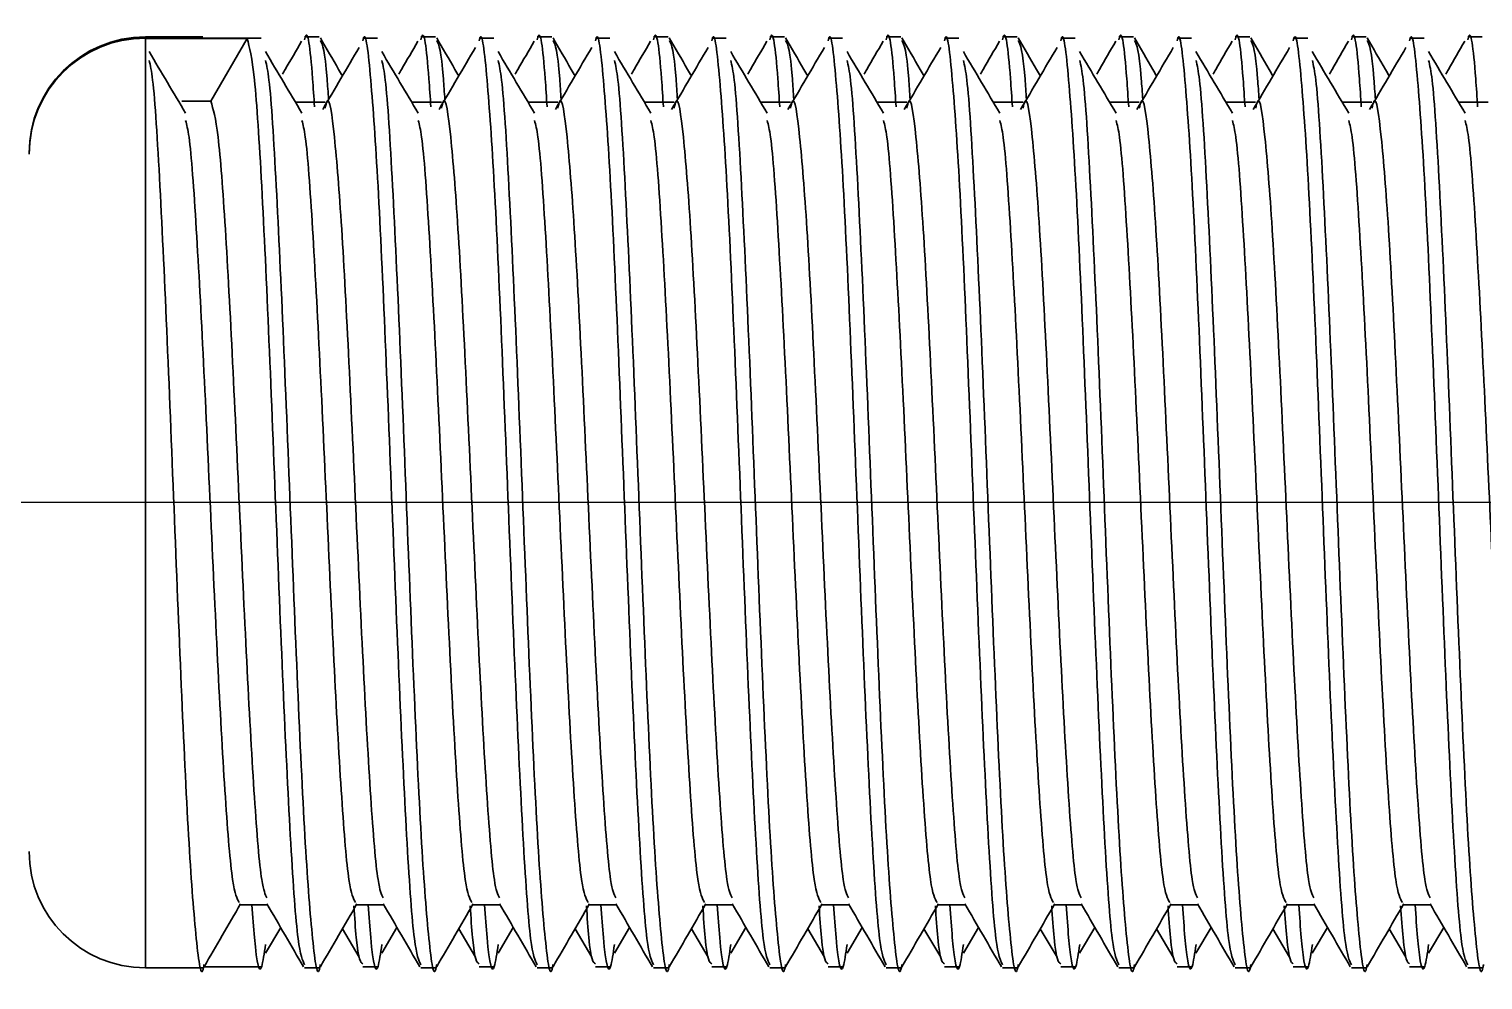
# Model space of a CAD drawing. Header units: millimetres. Extents: x -473 to 6267, y 319 to 3284.
# Drawn here: x 433.32 to 439.57, y 2635.93 to 2640.02 of the extents above; entities that cross this region are included whole.
import ezdxf

# ---------------------------------------------------------------- set-up
doc = ezdxf.new("R2010")
doc.units = ezdxf.units.MM
doc.linetypes.add('CENTERX2', pattern=[20.32, 12.7, -2.54, 2.54, -2.54])
doc.layers.add('3mm', color=7, linetype='Continuous', lineweight=30)
doc.layers.add('中心线层', color=1, linetype='CENTERX2', lineweight=25)

msp = doc.modelspace()

# ---------------------------------------------------------------- linework, layer by layer
at = {"layer": '3mm', "lineweight": 30}
for p, q in [((434.0648, 2639.9831), (433.8176, 2639.9831)), ((433.8176, 2639.9831), (433.8176, 2639.9781)), ((434.2523, 2639.9781), (433.8176, 2639.9781)), ((433.8176, 2639.9781), (433.8176, 2639.9768)), ((433.8176, 2639.9768), (434.2551, 2639.9768)), ((433.8176, 2639.9768), (433.8176, 2635.9781)), ((434.0703, 2639.9781), (434.0699, 2639.9788)), ((434.2551, 2639.9768), (434.0989, 2639.7063)), ((434.3148, 2639.9781), (434.2523, 2639.9781)), ((434.5648, 2639.9831), (434.5023, 2639.9831)), ((434.8148, 2639.9781), (434.7523, 2639.9781)), ((435.0648, 2639.9831), (435.0023, 2639.9831)), ((435.3148, 2639.9781), (435.2523, 2639.9781)), ((435.5648, 2639.9831), (435.5023, 2639.9831)), ((435.8148, 2639.9781), (435.7523, 2639.9781)), ((436.0648, 2639.9831), (436.0023, 2639.9831)), ((436.3148, 2639.9781), (436.2523, 2639.9781)), ((436.5648, 2639.9831), (436.5023, 2639.9831)), ((436.8148, 2639.9781), (436.7523, 2639.9781)), ((437.0648, 2639.9831), (437.0023, 2639.9831)), ((437.3148, 2639.9781), (437.2523, 2639.9781)), ((437.5648, 2639.9831), (437.5023, 2639.9831)), ((437.8148, 2639.9781), (437.7523, 2639.9781)), ((438.0648, 2639.9831), (438.0023, 2639.9831)), ((438.3148, 2639.9781), (438.2523, 2639.9781)), ((438.5648, 2639.9831), (438.5023, 2639.9831)), ((438.8148, 2639.9781), (438.7523, 2639.9781)), ((439.0648, 2639.9831), (439.0023, 2639.9831)), ((439.3148, 2639.9781), (439.2523, 2639.9781)), ((439.5648, 2639.9831), (439.5023, 2639.9831)), ((434.0989, 2639.7063), (433.9739, 2639.7063)), ((434.5903, 2639.7025), (434.4653, 2639.7025)), ((435.0903, 2639.7025), (434.9653, 2639.7025)), ((435.5903, 2639.7025), (435.4653, 2639.7025)), ((436.0903, 2639.7025), (435.9653, 2639.7025)), ((436.5903, 2639.7025), (436.4653, 2639.7025)), ((437.0903, 2639.7025), (436.9653, 2639.7025)), ((437.5903, 2639.7025), (437.4653, 2639.7025)), ((438.0903, 2639.7025), (437.9653, 2639.7025)), ((438.5903, 2639.7025), (438.4653, 2639.7025)), ((439.0903, 2639.7025), (438.9653, 2639.7025)), ((439.5903, 2639.7025), (439.4653, 2639.7025)), ((434.2212, 2636.2487), (434.3432, 2636.2487)), ((434.7212, 2636.2487), (434.8432, 2636.2487)), ((435.2212, 2636.2487), (435.3432, 2636.2487)), ((435.7212, 2636.2487), (435.8432, 2636.2487)), ((436.2212, 2636.2487), (436.3432, 2636.2487)), ((436.7212, 2636.2487), (436.8432, 2636.2487)), ((437.2212, 2636.2487), (437.3432, 2636.2487)), ((437.7212, 2636.2487), (437.8432, 2636.2487)), ((438.2212, 2636.2487), (438.3432, 2636.2487)), ((438.7212, 2636.2487), (438.8432, 2636.2487)), ((439.2212, 2636.2487), (439.3432, 2636.2487)), ((434.3338, 2636.0415), (434.3992, 2636.152)), ((434.6646, 2636.1461), (434.7365, 2636.0236)), ((434.8338, 2636.0415), (434.8992, 2636.152)), ((435.1646, 2636.1461), (435.2365, 2636.0236)), ((435.3338, 2636.0415), (435.3992, 2636.152)), ((435.6646, 2636.1461), (435.7365, 2636.0236)), ((435.8338, 2636.0415), (435.8992, 2636.152)), ((436.1646, 2636.1461), (436.2365, 2636.0236)), ((436.3338, 2636.0415), (436.3992, 2636.152)), ((436.6646, 2636.1461), (436.7365, 2636.0236)), ((436.8338, 2636.0415), (436.8992, 2636.152)), ((437.1646, 2636.1461), (437.2365, 2636.0236)), ((437.3338, 2636.0415), (437.3992, 2636.152)), ((437.6646, 2636.1461), (437.7365, 2636.0236)), ((437.8338, 2636.0415), (437.8992, 2636.152)), ((438.1646, 2636.1461), (438.2365, 2636.0236)), ((438.3338, 2636.0415), (438.3992, 2636.152)), ((438.6646, 2636.1461), (438.7365, 2636.0236)), ((438.8338, 2636.0415), (438.8992, 2636.152)), ((439.1646, 2636.1461), (439.2365, 2636.0236)), ((439.3338, 2636.0415), (439.3992, 2636.152)), ((433.8176, 2635.9781), (434.0648, 2635.9781)), ((434.0703, 2635.9831), (434.3148, 2635.9831)), ((434.5023, 2635.9781), (434.5648, 2635.9781)), ((434.7523, 2635.9831), (434.8148, 2635.9831)), ((435.0023, 2635.9781), (435.0648, 2635.9781)), ((435.2523, 2635.9831), (435.3148, 2635.9831)), ((435.5023, 2635.9781), (435.5648, 2635.9781)), ((435.7523, 2635.9831), (435.8148, 2635.9831)), ((436.0023, 2635.9781), (436.0648, 2635.9781)), ((436.2523, 2635.9831), (436.3148, 2635.9831)), ((436.5023, 2635.9781), (436.5648, 2635.9781)), ((436.7523, 2635.9831), (436.8148, 2635.9831)), ((437.0023, 2635.9781), (437.0648, 2635.9781)), ((437.2523, 2635.9831), (437.3148, 2635.9831)), ((437.5023, 2635.9781), (437.5648, 2635.9781)), ((437.7523, 2635.9831), (437.8148, 2635.9831)), ((438.0023, 2635.9781), (438.0648, 2635.9781)), ((438.2523, 2635.9831), (438.3148, 2635.9831)), ((438.5023, 2635.9781), (438.5648, 2635.9781)), ((438.7523, 2635.9831), (438.8148, 2635.9831)), ((439.0023, 2635.9781), (439.0648, 2635.9781)), ((439.2523, 2635.9831), (439.3148, 2635.9831)), ((439.5023, 2635.9781), (439.5648, 2635.9781))]:
    msp.add_line(p, q, dxfattribs=at)
for centre, start, end in [((433.8176, 2639.4831), 90, 180), ((433.8176, 2639.4781), 90, 180), ((433.8176, 2636.4781), 180, 270)]:
    msp.add_arc(centre, 0.5, start, end, dxfattribs=at)
for points, knots in [([(434.5023, 2639.9706), (434.5033, 2639.9746), (434.5146, 2640.0235), (434.5287, 2639.9234), (434.5419, 2639.7239), (434.5446, 2639.6824)], [0, 0, 0, 0, 0.066509, 0.805696, 1, 1, 1, 1]), ([(434.7523, 2639.9656), (434.7533, 2639.9697), (434.7646, 2640.0192), (434.7864, 2639.8246), (434.8176, 2639.3818), (434.8489, 2638.6937), (434.8801, 2637.9056), (434.9114, 2637.1243), (434.9426, 2636.4808), (434.9729, 2636.0516), (434.9928, 2636.0103), (435.0023, 2635.9906)], [0, 0, 0, 0, 0.011247, 0.136247, 0.261247, 0.386247, 0.511247, 0.636247, 0.761247, 0.886247, 1, 1, 1, 1]), ([(435.0023, 2639.9706), (435.0033, 2639.9746), (435.0146, 2640.0235), (435.0287, 2639.9234), (435.0419, 2639.7239), (435.0446, 2639.6824)], [0, 0, 0, 0, 0.066509, 0.805696, 1, 1, 1, 1]), ([(435.2523, 2639.9656), (435.2533, 2639.9697), (435.2646, 2640.0192), (435.2864, 2639.8246), (435.3176, 2639.3818), (435.3489, 2638.6937), (435.3801, 2637.9056), (435.4114, 2637.1243), (435.4426, 2636.4808), (435.4729, 2636.0516), (435.4928, 2636.0103), (435.5023, 2635.9906)], [0, 0, 0, 0, 0.011247, 0.136247, 0.261247, 0.386247, 0.511247, 0.636247, 0.761247, 0.886247, 1, 1, 1, 1]), ([(435.5023, 2639.9706), (435.5033, 2639.9746), (435.5146, 2640.0235), (435.5287, 2639.9234), (435.5419, 2639.7239), (435.5446, 2639.6824)], [0, 0, 0, 0, 0.066509, 0.805696, 1, 1, 1, 1]), ([(435.7523, 2639.9656), (435.7533, 2639.9697), (435.7646, 2640.0192), (435.7864, 2639.8246), (435.8176, 2639.3818), (435.8489, 2638.6937), (435.8801, 2637.9056), (435.9114, 2637.1243), (435.9426, 2636.4808), (435.9729, 2636.0516), (435.9928, 2636.0103), (436.0023, 2635.9906)], [0, 0, 0, 0, 0.011247, 0.136247, 0.261247, 0.386247, 0.511247, 0.636247, 0.761247, 0.886247, 1, 1, 1, 1]), ([(436.0023, 2639.9706), (436.0033, 2639.9746), (436.0146, 2640.0235), (436.0287, 2639.9234), (436.0419, 2639.7239), (436.0446, 2639.6824)], [0, 0, 0, 0, 0.066509, 0.805696, 1, 1, 1, 1]), ([(436.2523, 2639.9656), (436.2533, 2639.9697), (436.2646, 2640.0192), (436.2864, 2639.8246), (436.3176, 2639.3818), (436.3489, 2638.6937), (436.3801, 2637.9056), (436.4114, 2637.1243), (436.4426, 2636.4808), (436.4729, 2636.0516), (436.4928, 2636.0103), (436.5023, 2635.9906)], [0, 0, 0, 0, 0.011247, 0.136247, 0.261247, 0.386247, 0.511247, 0.636247, 0.761247, 0.886247, 1, 1, 1, 1]), ([(436.5023, 2639.9706), (436.5033, 2639.9746), (436.5146, 2640.0235), (436.5287, 2639.9234), (436.5419, 2639.7239), (436.5446, 2639.6824)], [0, 0, 0, 0, 0.066509, 0.805696, 1, 1, 1, 1]), ([(436.7523, 2639.9656), (436.7533, 2639.9697), (436.7646, 2640.0192), (436.7864, 2639.8246), (436.8176, 2639.3818), (436.8489, 2638.6937), (436.8801, 2637.9056), (436.9114, 2637.1243), (436.9426, 2636.4808), (436.9729, 2636.0516), (436.9928, 2636.0103), (437.0023, 2635.9906)], [0, 0, 0, 0, 0.011247, 0.136247, 0.261247, 0.386247, 0.511247, 0.636247, 0.761247, 0.886247, 1, 1, 1, 1]), ([(437.0023, 2639.9706), (437.0033, 2639.9746), (437.0146, 2640.0235), (437.0287, 2639.9234), (437.0419, 2639.7239), (437.0446, 2639.6824)], [0, 0, 0, 0, 0.066509, 0.805696, 1, 1, 1, 1]), ([(437.2523, 2639.9656), (437.2533, 2639.9697), (437.2646, 2640.0192), (437.2864, 2639.8246), (437.3176, 2639.3818), (437.3489, 2638.6937), (437.3801, 2637.9056), (437.4114, 2637.1243), (437.4426, 2636.4808), (437.4729, 2636.0516), (437.4928, 2636.0103), (437.5023, 2635.9906)], [0, 0, 0, 0, 0.011247, 0.136247, 0.261247, 0.386247, 0.511247, 0.636247, 0.761247, 0.886247, 1, 1, 1, 1]), ([(437.5023, 2639.9706), (437.5033, 2639.9746), (437.5146, 2640.0235), (437.5287, 2639.9234), (437.5419, 2639.7239), (437.5446, 2639.6824)], [0, 0, 0, 0, 0.066509, 0.805696, 1, 1, 1, 1]), ([(437.7523, 2639.9656), (437.7533, 2639.9697), (437.7646, 2640.0192), (437.7864, 2639.8246), (437.8176, 2639.3818), (437.8489, 2638.6937), (437.8801, 2637.9056), (437.9114, 2637.1243), (437.9426, 2636.4808), (437.9729, 2636.0516), (437.9928, 2636.0103), (438.0023, 2635.9906)], [0, 0, 0, 0, 0.011247, 0.136247, 0.261247, 0.386247, 0.511247, 0.636247, 0.761247, 0.886247, 1, 1, 1, 1]), ([(438.0023, 2639.9706), (438.0033, 2639.9746), (438.0146, 2640.0235), (438.0287, 2639.9234), (438.0419, 2639.7239), (438.0446, 2639.6824)], [0, 0, 0, 0, 0.066509, 0.805696, 1, 1, 1, 1]), ([(438.2523, 2639.9656), (438.2533, 2639.9697), (438.2646, 2640.0192), (438.2864, 2639.8246), (438.3176, 2639.3818), (438.3489, 2638.6937), (438.3801, 2637.9056), (438.4114, 2637.1243), (438.4426, 2636.4808), (438.4729, 2636.0516), (438.4928, 2636.0103), (438.5023, 2635.9906)], [0, 0, 0, 0, 0.011247, 0.136247, 0.261247, 0.386247, 0.511247, 0.636247, 0.761247, 0.886247, 1, 1, 1, 1]), ([(438.5023, 2639.9706), (438.5033, 2639.9746), (438.5146, 2640.0235), (438.5287, 2639.9234), (438.5419, 2639.7239), (438.5446, 2639.6824)], [0, 0, 0, 0, 0.066509, 0.805696, 1, 1, 1, 1]), ([(438.7523, 2639.9656), (438.7533, 2639.9697), (438.7646, 2640.0192), (438.7864, 2639.8246), (438.8176, 2639.3818), (438.8489, 2638.6937), (438.8801, 2637.9056), (438.9114, 2637.1243), (438.9426, 2636.4808), (438.9729, 2636.0516), (438.9928, 2636.0103), (439.0023, 2635.9906)], [0, 0, 0, 0, 0.011247, 0.136247, 0.261247, 0.386247, 0.511247, 0.636247, 0.761247, 0.886247, 1, 1, 1, 1]), ([(439.0023, 2639.9706), (439.0033, 2639.9746), (439.0146, 2640.0235), (439.0287, 2639.9234), (439.0419, 2639.7239), (439.0446, 2639.6824)], [0, 0, 0, 0, 0.066509, 0.8056956, 1, 1, 1, 1]), ([(439.2523, 2639.9656), (439.2533, 2639.9697), (439.2646, 2640.0192), (439.2864, 2639.8246), (439.3176, 2639.3818), (439.3489, 2638.6937), (439.3801, 2637.9056), (439.4114, 2637.1243), (439.4426, 2636.4808), (439.4729, 2636.0516), (439.4928, 2636.0103), (439.5023, 2635.9906)], [0, 0, 0, 0, 0.011247, 0.136247, 0.261247, 0.386247, 0.511247, 0.636247, 0.761247, 0.886247, 1, 1, 1, 1]), ([(439.5023, 2639.9706), (439.5033, 2639.9746), (439.5146, 2640.0235), (439.5287, 2639.9234), (439.5419, 2639.7239), (439.5446, 2639.6824)], [0, 0, 0, 0, 0.066509, 0.8056956, 1, 1, 1, 1]), ([(434.2551, 2639.9768), (434.2656, 2639.9374), (434.2864, 2639.8587), (434.3176, 2639.3727), (434.3489, 2638.6962), (434.3801, 2637.9049), (434.4114, 2637.1245), (434.4426, 2636.4808), (434.4729, 2636.0516), (434.4928, 2636.0103), (434.5023, 2635.9906)], [0, 0, 0, 0, 0.126422, 0.252844, 0.379266, 0.505687, 0.632109, 0.758531, 0.884953, 1, 1, 1, 1]), ([(434.4889, 2639.9642), (434.4655, 2639.9238), (434.4384, 2639.8769), (434.4112, 2639.83), (434.4074, 2639.8234)], [0, 0, 0, 0, 0.860311, 1, 1, 1, 1]), ([(434.6646, 2639.8151), (434.6592, 2639.8244), (434.6276, 2639.879), (434.596, 2639.9336), (434.5699, 2639.9788)], [0, 0, 0, 0, 0.171443, 1, 1, 1, 1]), ([(434.57, 2639.968), (434.5797, 2639.9479), (434.5913, 2639.9237), (434.6029, 2639.7447), (434.605, 2639.7135)], [0, 0, 0, 0, 0.825727, 1, 1, 1, 1]), ([(434.9889, 2639.9642), (434.9655, 2639.9238), (434.9384, 2639.8769), (434.9112, 2639.83), (434.9074, 2639.8234)], [0, 0, 0, 0, 0.860311, 1, 1, 1, 1]), ([(435.1646, 2639.8151), (435.1592, 2639.8244), (435.1276, 2639.879), (435.096, 2639.9336), (435.0699, 2639.9788)], [0, 0, 0, 0, 0.171443, 1, 1, 1, 1]), ([(435.07, 2639.968), (435.0797, 2639.9479), (435.0913, 2639.9237), (435.1029, 2639.7447), (435.105, 2639.7135)], [0, 0, 0, 0, 0.825727, 1, 1, 1, 1]), ([(435.4889, 2639.9642), (435.4655, 2639.9238), (435.4384, 2639.8769), (435.4112, 2639.83), (435.4074, 2639.8234)], [0, 0, 0, 0, 0.860311, 1, 1, 1, 1]), ([(435.6646, 2639.8151), (435.6592, 2639.8244), (435.6276, 2639.879), (435.596, 2639.9336), (435.5699, 2639.9788)], [0, 0, 0, 0, 0.171443, 1, 1, 1, 1]), ([(435.57, 2639.968), (435.5797, 2639.9479), (435.5913, 2639.9237), (435.6029, 2639.7447), (435.605, 2639.7135)], [0, 0, 0, 0, 0.825727, 1, 1, 1, 1]), ([(435.9889, 2639.9642), (435.9655, 2639.9238), (435.9384, 2639.8769), (435.9112, 2639.83), (435.9074, 2639.8234)], [0, 0, 0, 0, 0.860311, 1, 1, 1, 1]), ([(436.1646, 2639.8151), (436.1592, 2639.8244), (436.1276, 2639.879), (436.096, 2639.9336), (436.0699, 2639.9788)], [0, 0, 0, 0, 0.171443, 1, 1, 1, 1]), ([(436.07, 2639.968), (436.0797, 2639.9479), (436.0913, 2639.9237), (436.1029, 2639.7447), (436.105, 2639.7135)], [0, 0, 0, 0, 0.825727, 1, 1, 1, 1]), ([(436.4889, 2639.9642), (436.4655, 2639.9238), (436.4384, 2639.8769), (436.4112, 2639.83), (436.4074, 2639.8234)], [0, 0, 0, 0, 0.860311, 1, 1, 1, 1]), ([(436.6646, 2639.8151), (436.6592, 2639.8244), (436.6276, 2639.879), (436.596, 2639.9336), (436.5699, 2639.9788)], [0, 0, 0, 0, 0.171443, 1, 1, 1, 1]), ([(436.57, 2639.968), (436.5797, 2639.9479), (436.5913, 2639.9237), (436.6029, 2639.7447), (436.605, 2639.7135)], [0, 0, 0, 0, 0.825727, 1, 1, 1, 1]), ([(436.9889, 2639.9642), (436.9655, 2639.9238), (436.9384, 2639.8769), (436.9112, 2639.83), (436.9074, 2639.8234)], [0, 0, 0, 0, 0.860311, 1, 1, 1, 1]), ([(437.1646, 2639.8151), (437.1592, 2639.8244), (437.1276, 2639.879), (437.096, 2639.9336), (437.0699, 2639.9788)], [0, 0, 0, 0, 0.171443, 1, 1, 1, 1]), ([(437.07, 2639.968), (437.0797, 2639.9479), (437.0913, 2639.9237), (437.1029, 2639.7447), (437.105, 2639.7135)], [0, 0, 0, 0, 0.825727, 1, 1, 1, 1]), ([(437.4889, 2639.9642), (437.4655, 2639.9238), (437.4384, 2639.8769), (437.4112, 2639.83), (437.4074, 2639.8234)], [0, 0, 0, 0, 0.8603109, 1, 1, 1, 1]), ([(437.6646, 2639.8151), (437.6592, 2639.8244), (437.6276, 2639.879), (437.596, 2639.9336), (437.5699, 2639.9788)], [0, 0, 0, 0, 0.171443, 1, 1, 1, 1]), ([(437.57, 2639.968), (437.5797, 2639.9479), (437.5913, 2639.9237), (437.6029, 2639.7447), (437.605, 2639.7135)], [0, 0, 0, 0, 0.825727, 1, 1, 1, 1]), ([(437.9889, 2639.9642), (437.9655, 2639.9238), (437.9384, 2639.8769), (437.9112, 2639.83), (437.9074, 2639.8234)], [0, 0, 0, 0, 0.860311, 1, 1, 1, 1]), ([(438.1646, 2639.8151), (438.1592, 2639.8244), (438.1276, 2639.879), (438.096, 2639.9336), (438.0699, 2639.9788)], [0, 0, 0, 0, 0.1714435, 1, 1, 1, 1]), ([(438.07, 2639.968), (438.0797, 2639.9479), (438.0913, 2639.9237), (438.1029, 2639.7447), (438.105, 2639.7135)], [0, 0, 0, 0, 0.825727, 1, 1, 1, 1]), ([(438.4889, 2639.9642), (438.4655, 2639.9238), (438.4384, 2639.8769), (438.4112, 2639.83), (438.4074, 2639.8234)], [0, 0, 0, 0, 0.860311, 1, 1, 1, 1]), ([(438.6646, 2639.8151), (438.6592, 2639.8244), (438.6276, 2639.879), (438.596, 2639.9336), (438.5699, 2639.9788)], [0, 0, 0, 0, 0.171443, 1, 1, 1, 1]), ([(438.57, 2639.968), (438.5797, 2639.9479), (438.5913, 2639.9237), (438.6029, 2639.7447), (438.605, 2639.7135)], [0, 0, 0, 0, 0.825727, 1, 1, 1, 1]), ([(438.9889, 2639.9642), (438.9655, 2639.9238), (438.9384, 2639.8769), (438.9112, 2639.83), (438.9074, 2639.8234)], [0, 0, 0, 0, 0.860311, 1, 1, 1, 1]), ([(439.1646, 2639.8151), (439.1592, 2639.8244), (439.1276, 2639.879), (439.096, 2639.9336), (439.0699, 2639.9788)], [0, 0, 0, 0, 0.171443, 1, 1, 1, 1]), ([(439.07, 2639.968), (439.0797, 2639.9479), (439.0913, 2639.9237), (439.1029, 2639.7447), (439.105, 2639.7135)], [0, 0, 0, 0, 0.825727, 1, 1, 1, 1]), ([(439.4889, 2639.9642), (439.4655, 2639.9238), (439.4384, 2639.8769), (439.4112, 2639.83), (439.4074, 2639.8234)], [0, 0, 0, 0, 0.8603109, 1, 1, 1, 1]), ([(433.9904, 2639.6551), (433.9643, 2639.6992), (433.9121, 2639.7873), (433.8599, 2639.8755), (433.8338, 2639.9197)], [0, 0, 0, 0, 0.499988, 1, 1, 1, 1]), ([(433.8341, 2639.8821), (433.8391, 2639.8602), (433.8544, 2639.792), (433.8801, 2639.3662), (433.9114, 2638.6981), (433.9426, 2637.9038), (433.9739, 2637.1273), (434.0051, 2636.4707), (434.0364, 2636.0758), (434.058, 2635.9204), (434.0692, 2635.9883), (434.07, 2635.9932)], [0, 0, 0, 0, 0.062537, 0.194999, 0.327462, 0.459924, 0.592386, 0.724849, 0.857311, 0.989774, 1, 1, 1, 1]), ([(434.4904, 2639.6551), (434.4643, 2639.6992), (434.4121, 2639.7873), (434.3599, 2639.8755), (434.3338, 2639.9197)], [0, 0, 0, 0, 0.499988, 1, 1, 1, 1]), ([(434.3341, 2639.8821), (434.3391, 2639.8602), (434.3544, 2639.792), (434.3801, 2639.3662), (434.4114, 2638.6981), (434.4426, 2637.9038), (434.4739, 2637.1273), (434.5051, 2636.4707), (434.5364, 2636.0758), (434.558, 2635.9204), (434.5692, 2635.9883), (434.57, 2635.9932)], [0, 0, 0, 0, 0.062537, 0.194999, 0.327462, 0.459924, 0.592386, 0.724849, 0.857311, 0.989774, 1, 1, 1, 1]), ([(434.7365, 2639.9376), (434.7104, 2639.8931), (434.6582, 2639.8041), (434.606, 2639.7152), (434.5799, 2639.6708)], [0, 0, 0, 0, 0.500014, 1, 1, 1, 1]), ([(434.9904, 2639.6551), (434.9643, 2639.6992), (434.9121, 2639.7873), (434.8599, 2639.8755), (434.8338, 2639.9197)], [0, 0, 0, 0, 0.499988, 1, 1, 1, 1]), ([(434.8341, 2639.8821), (434.8391, 2639.8602), (434.8544, 2639.792), (434.8801, 2639.3662), (434.9114, 2638.6981), (434.9426, 2637.9038), (434.9739, 2637.1273), (435.0051, 2636.4707), (435.0364, 2636.0758), (435.058, 2635.9204), (435.0692, 2635.9883), (435.07, 2635.9932)], [0, 0, 0, 0, 0.062537, 0.194999, 0.327462, 0.459924, 0.592386, 0.724849, 0.857311, 0.989774, 1, 1, 1, 1]), ([(435.2365, 2639.9376), (435.2104, 2639.8931), (435.1582, 2639.8041), (435.106, 2639.7152), (435.0799, 2639.6708)], [0, 0, 0, 0, 0.500014, 1, 1, 1, 1]), ([(435.4904, 2639.6551), (435.4643, 2639.6992), (435.4121, 2639.7873), (435.3599, 2639.8755), (435.3338, 2639.9197)], [0, 0, 0, 0, 0.499988, 1, 1, 1, 1]), ([(435.3341, 2639.8821), (435.3391, 2639.8602), (435.3544, 2639.792), (435.3801, 2639.3662), (435.4114, 2638.6981), (435.4426, 2637.9038), (435.4739, 2637.1273), (435.5051, 2636.4707), (435.5364, 2636.0758), (435.558, 2635.9204), (435.5692, 2635.9883), (435.57, 2635.9932)], [0, 0, 0, 0, 0.062537, 0.194999, 0.327462, 0.459924, 0.592386, 0.724849, 0.857311, 0.989774, 1, 1, 1, 1]), ([(435.7365, 2639.9376), (435.7104, 2639.8931), (435.6582, 2639.8041), (435.606, 2639.7152), (435.5799, 2639.6708)], [0, 0, 0, 0, 0.500014, 1, 1, 1, 1]), ([(435.9904, 2639.6551), (435.9643, 2639.6992), (435.9121, 2639.7873), (435.8599, 2639.8755), (435.8338, 2639.9197)], [0, 0, 0, 0, 0.499988, 1, 1, 1, 1]), ([(435.8341, 2639.8821), (435.8391, 2639.8602), (435.8544, 2639.792), (435.8801, 2639.3662), (435.9114, 2638.6981), (435.9426, 2637.9038), (435.9739, 2637.1273), (436.0051, 2636.4707), (436.0364, 2636.0758), (436.058, 2635.9204), (436.0692, 2635.9883), (436.07, 2635.9932)], [0, 0, 0, 0, 0.062537, 0.194999, 0.327462, 0.459924, 0.592386, 0.724849, 0.857311, 0.989774, 1, 1, 1, 1]), ([(436.2365, 2639.9376), (436.2104, 2639.8931), (436.1582, 2639.8041), (436.106, 2639.7152), (436.0799, 2639.6708)], [0, 0, 0, 0, 0.500014, 1, 1, 1, 1]), ([(436.4904, 2639.6551), (436.4643, 2639.6992), (436.4121, 2639.7873), (436.3599, 2639.8755), (436.3338, 2639.9197)], [0, 0, 0, 0, 0.499988, 1, 1, 1, 1]), ([(436.3341, 2639.8821), (436.3391, 2639.8602), (436.3544, 2639.792), (436.3801, 2639.3662), (436.4114, 2638.6981), (436.4426, 2637.9038), (436.4739, 2637.1273), (436.5051, 2636.4707), (436.5364, 2636.0758), (436.558, 2635.9204), (436.5692, 2635.9883), (436.57, 2635.9932)], [0, 0, 0, 0, 0.062537, 0.194999, 0.327462, 0.459924, 0.592386, 0.724849, 0.857311, 0.989774, 1, 1, 1, 1]), ([(436.7365, 2639.9376), (436.7104, 2639.8931), (436.6582, 2639.8041), (436.606, 2639.7152), (436.5799, 2639.6708)], [0, 0, 0, 0, 0.500014, 1, 1, 1, 1]), ([(436.9904, 2639.6551), (436.9643, 2639.6992), (436.9121, 2639.7873), (436.8599, 2639.8755), (436.8338, 2639.9197)], [0, 0, 0, 0, 0.499988, 1, 1, 1, 1]), ([(436.8341, 2639.8821), (436.8391, 2639.8602), (436.8544, 2639.792), (436.8801, 2639.3662), (436.9114, 2638.6981), (436.9426, 2637.9038), (436.9739, 2637.1273), (437.0051, 2636.4707), (437.0364, 2636.0758), (437.058, 2635.9204), (437.0692, 2635.9883), (437.07, 2635.9932)], [0, 0, 0, 0, 0.062537, 0.194999, 0.327462, 0.459924, 0.592386, 0.724849, 0.857311, 0.989774, 1, 1, 1, 1]), ([(437.2365, 2639.9376), (437.2104, 2639.8931), (437.1582, 2639.8041), (437.106, 2639.7152), (437.0799, 2639.6708)], [0, 0, 0, 0, 0.500014, 1, 1, 1, 1]), ([(437.4904, 2639.6551), (437.4643, 2639.6992), (437.4121, 2639.7873), (437.3599, 2639.8755), (437.3338, 2639.9197)], [0, 0, 0, 0, 0.499988, 1, 1, 1, 1]), ([(437.3341, 2639.8821), (437.3391, 2639.8602), (437.3544, 2639.792), (437.3801, 2639.3662), (437.4114, 2638.6981), (437.4426, 2637.9038), (437.4739, 2637.1273), (437.5051, 2636.4707), (437.5364, 2636.0758), (437.558, 2635.9204), (437.5692, 2635.9883), (437.57, 2635.9932)], [0, 0, 0, 0, 0.062537, 0.194999, 0.327462, 0.459924, 0.592386, 0.724849, 0.857311, 0.989774, 1, 1, 1, 1]), ([(437.7365, 2639.9376), (437.7104, 2639.8931), (437.6582, 2639.8041), (437.606, 2639.7152), (437.5799, 2639.6708)], [0, 0, 0, 0, 0.500014, 1, 1, 1, 1]), ([(437.9904, 2639.6551), (437.9643, 2639.6992), (437.9121, 2639.7873), (437.8599, 2639.8755), (437.8338, 2639.9197)], [0, 0, 0, 0, 0.499988, 1, 1, 1, 1]), ([(437.8341, 2639.8821), (437.8391, 2639.8602), (437.8544, 2639.792), (437.8801, 2639.3662), (437.9114, 2638.6981), (437.9426, 2637.9038), (437.9739, 2637.1273), (438.0051, 2636.4707), (438.0364, 2636.0758), (438.058, 2635.9204), (438.0692, 2635.9883), (438.07, 2635.9932)], [0, 0, 0, 0, 0.062537, 0.194999, 0.327462, 0.459924, 0.592386, 0.724849, 0.857311, 0.989774, 1, 1, 1, 1]), ([(438.2365, 2639.9376), (438.2104, 2639.8931), (438.1582, 2639.8041), (438.106, 2639.7152), (438.0799, 2639.6708)], [0, 0, 0, 0, 0.500014, 1, 1, 1, 1]), ([(438.4904, 2639.6551), (438.4643, 2639.6992), (438.4121, 2639.7873), (438.3599, 2639.8755), (438.3338, 2639.9197)], [0, 0, 0, 0, 0.499988, 1, 1, 1, 1]), ([(438.3341, 2639.8821), (438.3391, 2639.8602), (438.3544, 2639.792), (438.3801, 2639.3662), (438.4114, 2638.6981), (438.4426, 2637.9038), (438.4739, 2637.1273), (438.5051, 2636.4707), (438.5364, 2636.0758), (438.558, 2635.9204), (438.5692, 2635.9883), (438.57, 2635.9932)], [0, 0, 0, 0, 0.062537, 0.194999, 0.327462, 0.459924, 0.592386, 0.724849, 0.857311, 0.989774, 1, 1, 1, 1]), ([(438.7365, 2639.9376), (438.7104, 2639.8931), (438.6582, 2639.8041), (438.606, 2639.7152), (438.5799, 2639.6708)], [0, 0, 0, 0, 0.500014, 1, 1, 1, 1]), ([(438.9904, 2639.6551), (438.9643, 2639.6992), (438.9121, 2639.7873), (438.8599, 2639.8755), (438.8338, 2639.9197)], [0, 0, 0, 0, 0.499988, 1, 1, 1, 1]), ([(438.8341, 2639.8821), (438.8391, 2639.8602), (438.8544, 2639.792), (438.8801, 2639.3662), (438.9114, 2638.6981), (438.9426, 2637.9038), (438.9739, 2637.1273), (439.0051, 2636.4707), (439.0364, 2636.0758), (439.058, 2635.9204), (439.0692, 2635.9883), (439.07, 2635.9932)], [0, 0, 0, 0, 0.062537, 0.194999, 0.327462, 0.459924, 0.592386, 0.724849, 0.857311, 0.989774, 1, 1, 1, 1]), ([(439.2365, 2639.9376), (439.2104, 2639.8931), (439.1582, 2639.8041), (439.106, 2639.7152), (439.0799, 2639.6708)], [0, 0, 0, 0, 0.500014, 1, 1, 1, 1]), ([(439.4904, 2639.6551), (439.4643, 2639.6992), (439.4121, 2639.7873), (439.3599, 2639.8755), (439.3338, 2639.9197)], [0, 0, 0, 0, 0.499988, 1, 1, 1, 1]), ([(439.3341, 2639.8821), (439.3391, 2639.8602), (439.3544, 2639.792), (439.3801, 2639.3662), (439.4114, 2638.6981), (439.4426, 2637.9038), (439.4739, 2637.1273), (439.5051, 2636.4707), (439.5364, 2636.0758), (439.558, 2635.9204), (439.5692, 2635.9883), (439.57, 2635.9932)], [0, 0, 0, 0, 0.0625368, 0.1949992, 0.3274616, 0.4599241, 0.5923865, 0.7248489, 0.8573113, 0.9897738, 1, 1, 1, 1]), ([(434.0989, 2639.7063), (434.1093, 2639.6723), (434.1301, 2639.6042), (434.1614, 2639.184), (434.1926, 2638.599), (434.2239, 2637.915), (434.2551, 2637.2395), (434.2864, 2636.6852), (434.3148, 2636.3301), (434.3327, 2636.2946), (434.3403, 2636.2796)], [0, 0, 0, 0, 0.129472, 0.258944, 0.388416, 0.517888, 0.64736, 0.776831, 0.906303, 1, 1, 1, 1]), ([(434.5901, 2639.6759), (434.593, 2639.6885), (434.6064, 2639.7456), (434.6301, 2639.5797), (434.6614, 2639.1906), (434.6926, 2638.5972), (434.7239, 2637.9154), (434.7551, 2637.2394), (434.7864, 2636.6852), (434.8148, 2636.3301), (434.8327, 2636.2946), (434.8403, 2636.2796)], [0, 0, 0, 0, 0.035262, 0.160169, 0.285075, 0.409982, 0.534888, 0.659794, 0.784701, 0.909607, 1, 1, 1, 1]), ([(435.0901, 2639.6759), (435.093, 2639.6885), (435.1064, 2639.7456), (435.1301, 2639.5797), (435.1614, 2639.1906), (435.1926, 2638.5972), (435.2239, 2637.9154), (435.2551, 2637.2394), (435.2864, 2636.6852), (435.3148, 2636.3301), (435.3327, 2636.2946), (435.3403, 2636.2796)], [0, 0, 0, 0, 0.035262, 0.160169, 0.285075, 0.409982, 0.534888, 0.659794, 0.784701, 0.909607, 1, 1, 1, 1]), ([(435.5901, 2639.6759), (435.593, 2639.6885), (435.6064, 2639.7456), (435.6301, 2639.5797), (435.6614, 2639.1906), (435.6926, 2638.5972), (435.7239, 2637.9154), (435.7551, 2637.2394), (435.7864, 2636.6852), (435.8148, 2636.3301), (435.8327, 2636.2946), (435.8403, 2636.2796)], [0, 0, 0, 0, 0.035262, 0.160169, 0.285075, 0.409982, 0.534888, 0.659794, 0.784701, 0.909607, 1, 1, 1, 1]), ([(436.0901, 2639.6759), (436.093, 2639.6885), (436.1064, 2639.7456), (436.1301, 2639.5797), (436.1614, 2639.1906), (436.1926, 2638.5972), (436.2239, 2637.9154), (436.2551, 2637.2394), (436.2864, 2636.6852), (436.3148, 2636.3301), (436.3327, 2636.2946), (436.3403, 2636.2796)], [0, 0, 0, 0, 0.035262, 0.160169, 0.285075, 0.409982, 0.534888, 0.659794, 0.784701, 0.909607, 1, 1, 1, 1]), ([(436.5901, 2639.6759), (436.593, 2639.6885), (436.6064, 2639.7456), (436.6301, 2639.5797), (436.6614, 2639.1906), (436.6926, 2638.5972), (436.7239, 2637.9154), (436.7551, 2637.2394), (436.7864, 2636.6852), (436.8148, 2636.3301), (436.8327, 2636.2946), (436.8403, 2636.2796)], [0, 0, 0, 0, 0.035262, 0.160169, 0.285075, 0.409982, 0.534888, 0.659794, 0.784701, 0.909607, 1, 1, 1, 1]), ([(437.0901, 2639.6759), (437.093, 2639.6885), (437.1064, 2639.7456), (437.1301, 2639.5797), (437.1614, 2639.1906), (437.1926, 2638.5972), (437.2239, 2637.9154), (437.2551, 2637.2394), (437.2864, 2636.6852), (437.3148, 2636.3301), (437.3327, 2636.2946), (437.3403, 2636.2796)], [0, 0, 0, 0, 0.035262, 0.160169, 0.285075, 0.409982, 0.534888, 0.659794, 0.784701, 0.909607, 1, 1, 1, 1]), ([(437.5901, 2639.6759), (437.593, 2639.6885), (437.6064, 2639.7456), (437.6301, 2639.5797), (437.6614, 2639.1906), (437.6926, 2638.5972), (437.7239, 2637.9154), (437.7551, 2637.2394), (437.7864, 2636.6852), (437.8148, 2636.3301), (437.8327, 2636.2946), (437.8403, 2636.2796)], [0, 0, 0, 0, 0.035262, 0.160169, 0.285075, 0.409982, 0.534888, 0.659794, 0.784701, 0.909607, 1, 1, 1, 1]), ([(438.0901, 2639.6759), (438.093, 2639.6885), (438.1064, 2639.7456), (438.1301, 2639.5797), (438.1614, 2639.1906), (438.1926, 2638.5972), (438.2239, 2637.9154), (438.2551, 2637.2394), (438.2864, 2636.6852), (438.3148, 2636.3301), (438.3327, 2636.2946), (438.3403, 2636.2796)], [0, 0, 0, 0, 0.035262, 0.160169, 0.285075, 0.409982, 0.534888, 0.659794, 0.784701, 0.909607, 1, 1, 1, 1]), ([(438.5901, 2639.6759), (438.593, 2639.6885), (438.6064, 2639.7456), (438.6301, 2639.5797), (438.6614, 2639.1906), (438.6926, 2638.5972), (438.7239, 2637.9154), (438.7551, 2637.2394), (438.7864, 2636.6852), (438.8148, 2636.3301), (438.8327, 2636.2946), (438.8403, 2636.2796)], [0, 0, 0, 0, 0.035262, 0.160169, 0.285075, 0.409982, 0.534888, 0.659794, 0.784701, 0.909607, 1, 1, 1, 1]), ([(439.0901, 2639.6759), (439.093, 2639.6885), (439.1064, 2639.7456), (439.1301, 2639.5797), (439.1614, 2639.1906), (439.1926, 2638.5972), (439.2239, 2637.9154), (439.2551, 2637.2394), (439.2864, 2636.6852), (439.3148, 2636.3301), (439.3327, 2636.2946), (439.3403, 2636.2796)], [0, 0, 0, 0, 0.035262, 0.160169, 0.285075, 0.409982, 0.534888, 0.659794, 0.784701, 0.909607, 1, 1, 1, 1]), ([(433.9906, 2639.6232), (433.9955, 2639.6045), (434.0107, 2639.5457), (434.0364, 2639.1783), (434.0676, 2638.6005), (434.0989, 2637.9144), (434.1301, 2637.2401), (434.1614, 2636.6833), (434.1917, 2636.312), (434.2117, 2636.2762), (434.2212, 2636.2592)], [0, 0, 0, 0, 0.062922, 0.198471, 0.334021, 0.46957, 0.605119, 0.740669, 0.876218, 1, 1, 1, 1]), ([(434.4906, 2639.6232), (434.4955, 2639.6045), (434.5107, 2639.5457), (434.5364, 2639.1783), (434.5676, 2638.6005), (434.5989, 2637.9144), (434.6301, 2637.2401), (434.6614, 2636.6833), (434.6917, 2636.312), (434.7117, 2636.2762), (434.7212, 2636.2592)], [0, 0, 0, 0, 0.062922, 0.198471, 0.334021, 0.46957, 0.605119, 0.740669, 0.876218, 1, 1, 1, 1]), ([(434.9906, 2639.6232), (434.9955, 2639.6045), (435.0107, 2639.5457), (435.0364, 2639.1783), (435.0676, 2638.6005), (435.0989, 2637.9144), (435.1301, 2637.2401), (435.1614, 2636.6833), (435.1917, 2636.312), (435.2117, 2636.2762), (435.2212, 2636.2592)], [0, 0, 0, 0, 0.062922, 0.198471, 0.334021, 0.46957, 0.605119, 0.740669, 0.876218, 1, 1, 1, 1]), ([(435.4906, 2639.6232), (435.4955, 2639.6045), (435.5107, 2639.5457), (435.5364, 2639.1783), (435.5676, 2638.6005), (435.5989, 2637.9144), (435.6301, 2637.2401), (435.6614, 2636.6833), (435.6917, 2636.312), (435.7117, 2636.2762), (435.7212, 2636.2592)], [0, 0, 0, 0, 0.062922, 0.198471, 0.334021, 0.46957, 0.605119, 0.740669, 0.876218, 1, 1, 1, 1]), ([(435.9906, 2639.6232), (435.9955, 2639.6045), (436.0107, 2639.5457), (436.0364, 2639.1783), (436.0676, 2638.6005), (436.0989, 2637.9144), (436.1301, 2637.2401), (436.1614, 2636.6833), (436.1917, 2636.312), (436.2117, 2636.2762), (436.2212, 2636.2592)], [0, 0, 0, 0, 0.062922, 0.198471, 0.334021, 0.46957, 0.605119, 0.740669, 0.876218, 1, 1, 1, 1]), ([(436.4906, 2639.6232), (436.4955, 2639.6045), (436.5107, 2639.5457), (436.5364, 2639.1783), (436.5676, 2638.6005), (436.5989, 2637.9144), (436.6301, 2637.2401), (436.6614, 2636.6833), (436.6917, 2636.312), (436.7117, 2636.2762), (436.7212, 2636.2592)], [0, 0, 0, 0, 0.062922, 0.198471, 0.334021, 0.46957, 0.605119, 0.740669, 0.876218, 1, 1, 1, 1]), ([(436.9906, 2639.6232), (436.9955, 2639.6045), (437.0107, 2639.5457), (437.0364, 2639.1783), (437.0676, 2638.6005), (437.0989, 2637.9144), (437.1301, 2637.2401), (437.1614, 2636.6833), (437.1917, 2636.312), (437.2117, 2636.2762), (437.2212, 2636.2592)], [0, 0, 0, 0, 0.062922, 0.198471, 0.334021, 0.46957, 0.605119, 0.740669, 0.876218, 1, 1, 1, 1]), ([(437.4906, 2639.6232), (437.4955, 2639.6045), (437.5107, 2639.5457), (437.5364, 2639.1783), (437.5676, 2638.6005), (437.5989, 2637.9144), (437.6301, 2637.2401), (437.6614, 2636.6833), (437.6917, 2636.312), (437.7117, 2636.2762), (437.7212, 2636.2592)], [0, 0, 0, 0, 0.062922, 0.198471, 0.334021, 0.46957, 0.605119, 0.740669, 0.876218, 1, 1, 1, 1]), ([(437.9906, 2639.6232), (437.9955, 2639.6045), (438.0107, 2639.5457), (438.0364, 2639.1783), (438.0676, 2638.6005), (438.0989, 2637.9144), (438.1301, 2637.2401), (438.1614, 2636.6833), (438.1917, 2636.312), (438.2117, 2636.2762), (438.2212, 2636.2592)], [0, 0, 0, 0, 0.062922, 0.198471, 0.334021, 0.46957, 0.605119, 0.740669, 0.876218, 1, 1, 1, 1]), ([(438.4906, 2639.6232), (438.4955, 2639.6045), (438.5107, 2639.5457), (438.5364, 2639.1783), (438.5676, 2638.6005), (438.5989, 2637.9144), (438.6301, 2637.2401), (438.6614, 2636.6833), (438.6917, 2636.312), (438.7117, 2636.2762), (438.7212, 2636.2592)], [0, 0, 0, 0, 0.062922, 0.198471, 0.334021, 0.46957, 0.605119, 0.740669, 0.876218, 1, 1, 1, 1]), ([(438.9906, 2639.6232), (438.9955, 2639.6045), (439.0107, 2639.5457), (439.0364, 2639.1783), (439.0676, 2638.6005), (439.0989, 2637.9144), (439.1301, 2637.2401), (439.1614, 2636.6833), (439.1917, 2636.312), (439.2117, 2636.2762), (439.2212, 2636.2592)], [0, 0, 0, 0, 0.062922, 0.198471, 0.334021, 0.46957, 0.605119, 0.740669, 0.876218, 1, 1, 1, 1]), ([(439.4906, 2639.6232), (439.4955, 2639.6045), (439.5107, 2639.5457), (439.5364, 2639.1783), (439.5676, 2638.6005), (439.5989, 2637.9144), (439.6301, 2637.2401), (439.6614, 2636.6833), (439.6917, 2636.312), (439.7117, 2636.2762), (439.7212, 2636.2592)], [0, 0, 0, 0, 0.062922, 0.198471, 0.334021, 0.46957, 0.605119, 0.740669, 0.876218, 1, 1, 1, 1]), ([(434.0699, 2635.9823), (434.096, 2636.0276), (434.1484, 2636.118), (434.2007, 2636.2084), (434.2269, 2636.2536)], [0, 0, 0, 0, 0.500065, 1, 1, 1, 1]), ([(434.2758, 2636.2487), (434.2793, 2636.1992), (434.2933, 2636.004), (434.3127, 2635.9294), (434.3286, 2636.0407), (434.3341, 2636.0791)], [0, 0, 0, 0, 0.182101, 0.717414, 1, 1, 1, 1]), ([(434.3403, 2636.2537), (434.3664, 2636.2085), (434.4188, 2636.1181), (434.4712, 2636.0276), (434.4973, 2635.9824)], [0, 0, 0, 0, 0.499932, 1, 1, 1, 1]), ([(434.5699, 2635.9823), (434.596, 2636.0276), (434.6484, 2636.118), (434.7007, 2636.2084), (434.7269, 2636.2536)], [0, 0, 0, 0, 0.500065, 1, 1, 1, 1]), ([(434.7136, 2636.2446), (434.717, 2636.1953), (434.7299, 2636.0101), (434.7428, 2636.0017), (434.7523, 2635.9956)], [0, 0, 0, 0, 0.266245, 1, 1, 1, 1]), ([(434.7758, 2636.2487), (434.7793, 2636.1992), (434.7933, 2636.004), (434.8127, 2635.9294), (434.8286, 2636.0407), (434.8341, 2636.0791)], [0, 0, 0, 0, 0.182101, 0.717414, 1, 1, 1, 1]), ([(434.8403, 2636.2537), (434.8664, 2636.2085), (434.9188, 2636.1181), (434.9712, 2636.0276), (434.9973, 2635.9824)], [0, 0, 0, 0, 0.499932, 1, 1, 1, 1]), ([(435.0699, 2635.9823), (435.096, 2636.0276), (435.1484, 2636.118), (435.2007, 2636.2084), (435.2269, 2636.2536)], [0, 0, 0, 0, 0.500065, 1, 1, 1, 1]), ([(435.2136, 2636.2446), (435.217, 2636.1953), (435.2299, 2636.0101), (435.2428, 2636.0017), (435.2523, 2635.9956)], [0, 0, 0, 0, 0.2662446, 1, 1, 1, 1]), ([(435.2758, 2636.2487), (435.2793, 2636.1992), (435.2933, 2636.004), (435.3127, 2635.9294), (435.3286, 2636.0407), (435.3341, 2636.0791)], [0, 0, 0, 0, 0.182101, 0.717414, 1, 1, 1, 1]), ([(435.3403, 2636.2537), (435.3664, 2636.2085), (435.4188, 2636.1181), (435.4712, 2636.0276), (435.4973, 2635.9824)], [0, 0, 0, 0, 0.499932, 1, 1, 1, 1]), ([(435.5699, 2635.9823), (435.596, 2636.0276), (435.6484, 2636.118), (435.7007, 2636.2084), (435.7269, 2636.2536)], [0, 0, 0, 0, 0.500065, 1, 1, 1, 1]), ([(435.7136, 2636.2446), (435.717, 2636.1953), (435.7299, 2636.0101), (435.7428, 2636.0017), (435.7523, 2635.9956)], [0, 0, 0, 0, 0.266245, 1, 1, 1, 1]), ([(435.7758, 2636.2487), (435.7793, 2636.1992), (435.7933, 2636.004), (435.8127, 2635.9294), (435.8286, 2636.0407), (435.8341, 2636.0791)], [0, 0, 0, 0, 0.182101, 0.717414, 1, 1, 1, 1]), ([(435.8403, 2636.2537), (435.8664, 2636.2085), (435.9188, 2636.1181), (435.9712, 2636.0276), (435.9973, 2635.9824)], [0, 0, 0, 0, 0.499932, 1, 1, 1, 1]), ([(436.0699, 2635.9823), (436.096, 2636.0276), (436.1484, 2636.118), (436.2007, 2636.2084), (436.2269, 2636.2536)], [0, 0, 0, 0, 0.500065, 1, 1, 1, 1]), ([(436.2136, 2636.2446), (436.217, 2636.1953), (436.2299, 2636.0101), (436.2428, 2636.0017), (436.2523, 2635.9956)], [0, 0, 0, 0, 0.2662446, 1, 1, 1, 1]), ([(436.2758, 2636.2487), (436.2793, 2636.1992), (436.2933, 2636.004), (436.3127, 2635.9294), (436.3286, 2636.0407), (436.3341, 2636.0791)], [0, 0, 0, 0, 0.182101, 0.717414, 1, 1, 1, 1]), ([(436.3403, 2636.2537), (436.3664, 2636.2085), (436.4188, 2636.1181), (436.4712, 2636.0276), (436.4973, 2635.9824)], [0, 0, 0, 0, 0.499932, 1, 1, 1, 1]), ([(436.5699, 2635.9823), (436.596, 2636.0276), (436.6484, 2636.118), (436.7007, 2636.2084), (436.7269, 2636.2536)], [0, 0, 0, 0, 0.500065, 1, 1, 1, 1]), ([(436.7136, 2636.2446), (436.717, 2636.1953), (436.7299, 2636.0101), (436.7428, 2636.0017), (436.7523, 2635.9956)], [0, 0, 0, 0, 0.2662446, 1, 1, 1, 1]), ([(436.7758, 2636.2487), (436.7793, 2636.1992), (436.7933, 2636.004), (436.8127, 2635.9294), (436.8286, 2636.0407), (436.8341, 2636.0791)], [0, 0, 0, 0, 0.182101, 0.7174137, 1, 1, 1, 1]), ([(436.8403, 2636.2537), (436.8664, 2636.2085), (436.9188, 2636.1181), (436.9712, 2636.0276), (436.9973, 2635.9824)], [0, 0, 0, 0, 0.499932, 1, 1, 1, 1]), ([(437.0699, 2635.9823), (437.096, 2636.0276), (437.1484, 2636.118), (437.2007, 2636.2084), (437.2269, 2636.2536)], [0, 0, 0, 0, 0.500065, 1, 1, 1, 1]), ([(437.2136, 2636.2446), (437.217, 2636.1953), (437.2299, 2636.0101), (437.2428, 2636.0017), (437.2523, 2635.9956)], [0, 0, 0, 0, 0.2662446, 1, 1, 1, 1]), ([(437.2758, 2636.2487), (437.2793, 2636.1992), (437.2933, 2636.004), (437.3127, 2635.9294), (437.3286, 2636.0407), (437.3341, 2636.0791)], [0, 0, 0, 0, 0.182101, 0.717414, 1, 1, 1, 1]), ([(437.3403, 2636.2537), (437.3664, 2636.2085), (437.4188, 2636.1181), (437.4712, 2636.0276), (437.4973, 2635.9824)], [0, 0, 0, 0, 0.499932, 1, 1, 1, 1]), ([(437.5699, 2635.9823), (437.596, 2636.0276), (437.6484, 2636.118), (437.7007, 2636.2084), (437.7269, 2636.2536)], [0, 0, 0, 0, 0.500065, 1, 1, 1, 1]), ([(437.7136, 2636.2446), (437.717, 2636.1953), (437.7299, 2636.0101), (437.7428, 2636.0017), (437.7523, 2635.9956)], [0, 0, 0, 0, 0.2662446, 1, 1, 1, 1]), ([(437.7758, 2636.2487), (437.7793, 2636.1992), (437.7933, 2636.004), (437.8127, 2635.9294), (437.8286, 2636.0407), (437.8341, 2636.0791)], [0, 0, 0, 0, 0.182101, 0.717414, 1, 1, 1, 1]), ([(437.8403, 2636.2537), (437.8664, 2636.2085), (437.9188, 2636.1181), (437.9712, 2636.0276), (437.9973, 2635.9824)], [0, 0, 0, 0, 0.499932, 1, 1, 1, 1]), ([(438.0699, 2635.9823), (438.096, 2636.0276), (438.1484, 2636.118), (438.2007, 2636.2084), (438.2269, 2636.2536)], [0, 0, 0, 0, 0.500065, 1, 1, 1, 1]), ([(438.2136, 2636.2446), (438.217, 2636.1953), (438.2299, 2636.0101), (438.2428, 2636.0017), (438.2523, 2635.9956)], [0, 0, 0, 0, 0.266245, 1, 1, 1, 1]), ([(438.2758, 2636.2487), (438.2793, 2636.1992), (438.2933, 2636.004), (438.3127, 2635.9294), (438.3286, 2636.0407), (438.3341, 2636.0791)], [0, 0, 0, 0, 0.182101, 0.717414, 1, 1, 1, 1]), ([(438.3403, 2636.2537), (438.3664, 2636.2085), (438.4188, 2636.1181), (438.4712, 2636.0276), (438.4973, 2635.9824)], [0, 0, 0, 0, 0.499932, 1, 1, 1, 1]), ([(438.5699, 2635.9823), (438.596, 2636.0276), (438.6484, 2636.118), (438.7007, 2636.2084), (438.7269, 2636.2536)], [0, 0, 0, 0, 0.500065, 1, 1, 1, 1]), ([(438.7136, 2636.2446), (438.717, 2636.1953), (438.7299, 2636.0101), (438.7428, 2636.0017), (438.7523, 2635.9956)], [0, 0, 0, 0, 0.266245, 1, 1, 1, 1]), ([(438.7758, 2636.2487), (438.7793, 2636.1992), (438.7933, 2636.004), (438.8127, 2635.9294), (438.8286, 2636.0407), (438.8341, 2636.0791)], [0, 0, 0, 0, 0.182101, 0.717414, 1, 1, 1, 1]), ([(438.8403, 2636.2537), (438.8664, 2636.2085), (438.9188, 2636.1181), (438.9712, 2636.0276), (438.9973, 2635.9824)], [0, 0, 0, 0, 0.499932, 1, 1, 1, 1]), ([(439.0699, 2635.9823), (439.096, 2636.0276), (439.1484, 2636.118), (439.2007, 2636.2084), (439.2269, 2636.2536)], [0, 0, 0, 0, 0.500065, 1, 1, 1, 1]), ([(439.2136, 2636.2446), (439.217, 2636.1953), (439.2299, 2636.0101), (439.2428, 2636.0017), (439.2523, 2635.9956)], [0, 0, 0, 0, 0.266245, 1, 1, 1, 1]), ([(439.2758, 2636.2487), (439.2793, 2636.1992), (439.2933, 2636.004), (439.3127, 2635.9294), (439.3286, 2636.0407), (439.3341, 2636.0791)], [0, 0, 0, 0, 0.182101, 0.717414, 1, 1, 1, 1]), ([(439.3403, 2636.2537), (439.3664, 2636.2085), (439.4188, 2636.1181), (439.4712, 2636.0276), (439.4973, 2635.9824)], [0, 0, 0, 0, 0.499932, 1, 1, 1, 1])]:
    msp.add_open_spline(points, degree=3, knots=knots, dxfattribs=at)
at = {"layer": '中心线层'}
msp.add_line((909.2422, 2637.9806), (418.672, 2637.9806), dxfattribs=at)

doc.saveas('drawing.dxf')
